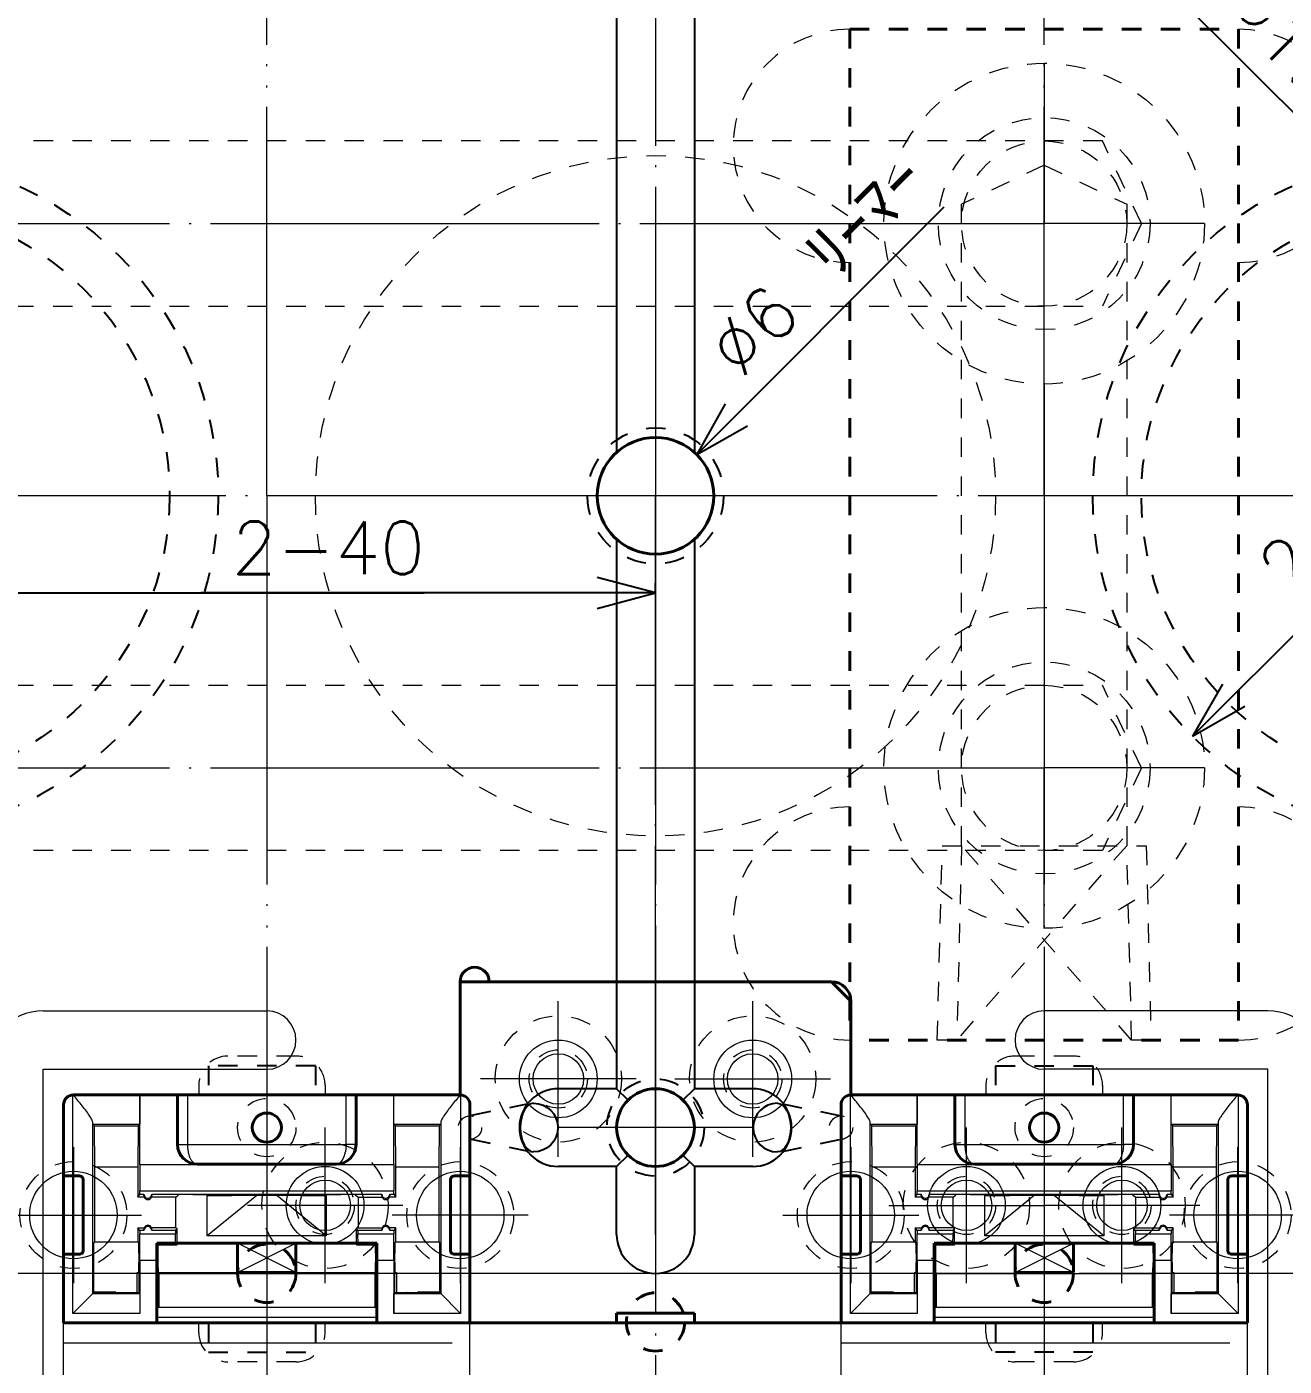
# Model space of a CAD drawing. Extents: x -178 to 604, y -587 to 345.
# Drawn here: x -32.4 to 32.4, y -44.8 to 24.1 of the extents above; entities that cross this region are included whole.
import ezdxf

# ---------------------------------------------------------------- set-up
doc = ezdxf.new("R2010")
doc.units = 0
doc.header["$MEASUREMENT"] = 0
for name, pattern in [('BORDER', [22, 20, -1, 0, -1]), ('DIVIDE', [23, 20, -1, 0, -1, 0, -1]), ('PHANTOM', [35, 30, -1, 1, -1, 1, -1]), ('STITCH', [2, 1, -1])]:
    doc.linetypes.add(name, pattern=pattern)
for name, color, linetype in [('1', 7, 'Continuous'), ('11', 7, 'Continuous'), ('12', 7, 'Continuous'), ('15', 7, 'Continuous'), ('25', 7, 'Continuous'), ('3', 7, 'Continuous'), ('4', 7, 'Continuous'), ('5', 7, 'Continuous'), ('7', 7, 'Continuous'), ('寸法線', 7, 'Continuous')]:
    doc.layers.add(name, color=color, linetype=linetype)
doc.styles.get("Standard").update_dxf_attribs({"font": 'txt', "bigfont": 'extfont'})
doc.dimstyles.new('VELDIM1', dxfattribs={"dimtxt": 2.69875, "dimasz": 3.000166, "dimexe": 0.5, "dimexo": 0.0625, "dimgap": 0.09, "dimtad": 0, "dimdec": 3, "dimdsep": 46, "dimtxsty": 'Standard', "dimcen": 0.09, "dimdle": 2, "dimadec": 0, "dimazin": 0, "dimtfac": 1, "dimtdec": 4, "dimtofl": 0, "dimtmove": 0, "dimatfit": 3, "dimfxl": 1, "dimtolj": 1, "dimtzin": 0, "dimarcsym": 0})
doc.dimstyles.new('VELDIM2', dxfattribs={"dimtxt": 2.69875, "dimasz": 3.000166, "dimexe": 1.25, "dimexo": 0.0625, "dimgap": 0.09, "dimtad": 0, "dimdec": 3, "dimdsep": 46, "dimtxsty": 'Standard', "dimcen": 0.09, "dimdle": 5, "dimadec": 0, "dimazin": 0, "dimtfac": 1, "dimtdec": 4, "dimtofl": 0, "dimtmove": 0, "dimatfit": 3, "dimfxl": 1, "dimtolj": 1, "dimtzin": 0, "dimarcsym": 0})
doc.dimstyles.new('VELDIM4', dxfattribs={"dimtxt": 2.69875, "dimasz": 2.88827, "dimexe": 1.25, "dimexo": 0.0625, "dimgap": 0.09, "dimtad": 0, "dimdec": 3, "dimdsep": 46, "dimtxsty": 'Standard', "dimcen": 0.09, "dimdle": 5, "dimadec": 0, "dimazin": 0, "dimtfac": 1, "dimtdec": 4, "dimtofl": 0, "dimtmove": 0, "dimatfit": 3, "dimfxl": 1, "dimtolj": 1, "dimtzin": 0, "dimarcsym": 0})
doc.dimstyles.new('VELDIM5', dxfattribs={"dimtxt": 2.69875, "dimasz": 3, "dimexe": 0.5, "dimexo": 0.0625, "dimgap": 0.09, "dimtad": 0, "dimdec": 3, "dimdsep": 46, "dimtxsty": 'Standard', "dimcen": 0.09, "dimdle": 3, "dimadec": 0, "dimazin": 0, "dimtfac": 1, "dimtdec": 4, "dimtofl": 0, "dimtmove": 0, "dimatfit": 3, "dimfxl": 1, "dimtolj": 1, "dimtzin": 0, "dimarcsym": 0})

# ---------------------------------------------------------------- blocks, each defined once
blk = doc.blocks.new('*D219')
at = {"color": 0}
for p, q in [((20.531, 31.97), (40.49, 12.054)), ((23.148, 30.504), (20.531, 31.97)), ((20.531, 31.97), (22.003, 29.356))]:
    blk.add_line(p, q, dxfattribs=at)
blk.add_text('4-%%c1.5 ﾘｰﾏｰ', height=2.69875, rotation=315.06203, dxfattribs=at).set_placement((25.349, 28.732))
blk = doc.blocks.new('*D231')
at = {"color": 0}
for p, q in [((-37, -4.196), (-40, -5)), ((-40, -5), (-40, -4.5)), ((0, -5), (-3, -4.196)), ((0, -5), (0, -4.5)), ((-40, -5), (-11.896, -5)), ((-40, -5), (-23.392, -5)), ((-40, -5), (-37, -5)), ((-40, -5), (-37, -5.804)), ((0, -5), (-23.392, -5)), ((0, -5), (-11.896, -5)), ((0, -5), (-3, -5)), ((-3, -5.804), (0, -5))]:
    blk.add_line(p, q, dxfattribs=at)
blk.add_text('2-40', height=2.6987, dxfattribs=at).set_placement((-21.805, -4.024))
blk = doc.blocks.new('CLUMP131')
at = {"layer": '5', "linetype": 'STITCH', "lineweight": 25}
for p, q in [((6.527, -31.276), (9.545, -31.9)), ((6.527, -33.724), (9.545, -33.1))]:
    blk.add_line(p, q, dxfattribs=at)
at = {"layer": '5', "linetype": 'STITCH', "lineweight": 13}
blk.add_circle((9.545, -32.5), 0.6, dxfattribs=at)
at = {"layer": '5', "lineweight": 25}
blk.add_ellipse((6.273, -32.5), major_axis=(0, -1.25), ratio=1, start_param=3.141593, end_param=6.283185, dxfattribs=at)
at = {"layer": '5', "lineweight": 25, "extrusion": (0, 0, -1)}
blk.add_ellipse((6.273, -32.5), major_axis=(0, -1.25), ratio=0.54621, start_param=3.141593, end_param=6.283185, dxfattribs=at)
blk = doc.blocks.new('CLUMP132')
at = {"layer": '5', "linetype": 'STITCH', "lineweight": 25}
for p, q in [((-6.527, -31.276), (-9.545, -31.9)), ((-6.527, -33.724), (-9.545, -33.1))]:
    blk.add_line(p, q, dxfattribs=at)
at = {"layer": '5', "linetype": 'STITCH', "lineweight": 13}
blk.add_circle((-9.545, -32.5), 0.6, dxfattribs=at)
at = {"layer": '5', "lineweight": 25}
blk.add_ellipse((-6.273, -32.5), major_axis=(0, -1.25), ratio=0.54621, start_param=3.141593, end_param=6.283185, dxfattribs=at)
at = {"layer": '5', "lineweight": 25, "extrusion": (0, 0, -1)}
blk.add_ellipse((-6.273, -32.5), major_axis=(0, -1.25), ratio=1, start_param=3.141593, end_param=6.283185, dxfattribs=at)
blk = doc.blocks.new('CLUMP133')
at = {"layer": '11', "color": 5, "linetype": 'PHANTOM', "lineweight": 5}
for p, q in [((5, -34), (5, -26)), ((1, -30), (9, -30))]:
    blk.add_line(p, q, dxfattribs=at)
at = {"layer": '11', "linetype": 'STITCH', "lineweight": 5}
blk.add_circle((5, -30), 3.25, dxfattribs=at)
at = {"layer": '11', "color": 1, "lineweight": 13}
blk.add_circle((5, -30), 2, dxfattribs=at)
blk = doc.blocks.new('CLUMP134')
at = {"layer": '11', "color": 5, "linetype": 'PHANTOM', "lineweight": 5}
for p, q in [((5, -33), (5, -27)), ((2, -30), (8, -30))]:
    blk.add_line(p, q, dxfattribs=at)
at = {"layer": '11', "color": 1, "linetype": 'STITCH', "lineweight": 13}
blk.add_circle((5, -30), 1.5, dxfattribs=at)
at = {"layer": '11', "color": 5, "lineweight": 5}
blk.add_circle((5, -30), 1.3, dxfattribs=at)
blk = doc.blocks.new('CLUMP135')
at = {"layer": '11', "color": 5, "linetype": 'PHANTOM', "lineweight": 5}
for p, q in [((-5, -33), (-5, -27)), ((-2, -30), (-8, -30))]:
    blk.add_line(p, q, dxfattribs=at)
at = {"layer": '11', "color": 1, "linetype": 'STITCH', "lineweight": 13}
blk.add_circle((-5, -30), 1.5, dxfattribs=at)
at = {"layer": '11', "color": 5, "lineweight": 5}
blk.add_circle((-5, -30), 1.3, dxfattribs=at)
blk = doc.blocks.new('CLUMP136')
at = {"layer": '11', "color": 5, "linetype": 'PHANTOM', "lineweight": 5}
for p, q in [((-5, -34), (-5, -26)), ((-1, -30), (-9, -30))]:
    blk.add_line(p, q, dxfattribs=at)
at = {"layer": '11', "linetype": 'STITCH', "lineweight": 5}
blk.add_circle((-5, -30), 3.25, dxfattribs=at)
at = {"layer": '11', "color": 1, "lineweight": 13}
blk.add_circle((-5, -30), 2, dxfattribs=at)
blk = doc.blocks.new('CLUMP137')
at = {"layer": '5', "color": 5, "lineweight": 40}
for p, q in [((-21.5, -39.953), (-21.5, -38.45)), ((-18.5, -39.953), (-18.5, -38.45)), ((-18.5, -39.953), (-21.5, -39.953))]:
    blk.add_line(p, q, dxfattribs=at)
at = {"layer": '5', "color": 5, "linetype": 'DIVIDE', "lineweight": 5}
for p, q in [((-21.5, -39.953), (-18.5, -38.45)), ((-18.5, -39.953), (-21.5, -38.45))]:
    blk.add_line(p, q, dxfattribs=at)
blk = doc.blocks.new('CLUMP139')
at = {"layer": '12', "linetype": 'STITCH', "lineweight": 13}
for p, q in [((14.5, -28), (14.75, -18)), ((14.75, -18), (25.25, -18)), ((24.25, -18), (15.5, -28)), ((15.75, -18), (15.5, -28)), ((24.5, -28), (15.75, -18)), ((24.5, -28), (24.25, -18)), ((25.25, -18), (25.5, -28)), ((15.5, -28), (14.5, -28)), ((25.5, -28), (24.5, -28))]:
    blk.add_line(p, q, dxfattribs=at)
blk = doc.blocks.new('CLUMP138')
at = {"layer": '12', "linetype": 'STITCH', "lineweight": 13}
blk.add_blockref('CLUMP139', (0, 0), dxfattribs=at)
blk = doc.blocks.new('CLUMP140')
at = {"layer": '11', "color": 5, "linetype": 'PHANTOM', "lineweight": 5}
for p, q in [((-17, -39.5), (-17, -33.5)), ((-14, -36.5), (-20, -36.5))]:
    blk.add_line(p, q, dxfattribs=at)
at = {"layer": '11', "color": 1, "linetype": 'STITCH', "lineweight": 13}
blk.add_circle((-17, -36.5), 1.5, dxfattribs=at)
at = {"layer": '11', "color": 5, "lineweight": 5}
blk.add_circle((-17, -36.5), 1.3, dxfattribs=at)
blk = doc.blocks.new('CLUMP141')
at = {"layer": '11', "color": 5, "linetype": 'PHANTOM', "lineweight": 5}
for p, q in [((-17, -40.5), (-17, -32.5)), ((-13, -36.5), (-21, -36.5))]:
    blk.add_line(p, q, dxfattribs=at)
at = {"layer": '11', "linetype": 'STITCH', "lineweight": 5}
blk.add_circle((-17, -36.5), 3.25, dxfattribs=at)
at = {"layer": '11', "color": 1, "lineweight": 13}
blk.add_circle((-17, -36.5), 2, dxfattribs=at)
blk = doc.blocks.new('CLUMP142')
at = {"layer": '5', "color": 5, "lineweight": 40}
for p, q in [((18.5, -39.953), (18.5, -38.45)), ((21.5, -39.953), (21.5, -38.45)), ((21.5, -39.953), (18.5, -39.953))]:
    blk.add_line(p, q, dxfattribs=at)
at = {"layer": '5', "color": 5, "linetype": 'DIVIDE', "lineweight": 5}
for p, q in [((18.5, -39.953), (21.5, -38.45)), ((21.5, -39.953), (18.5, -38.45))]:
    blk.add_line(p, q, dxfattribs=at)
blk = doc.blocks.new('CLUMP145')
at = {"layer": '12', "linetype": 'STITCH', "lineweight": 13}
for radius in [8.25, 5.45]:
    blk.add_circle((20, -14), radius, dxfattribs=at)
blk = doc.blocks.new('CLUMP144')
at = {"layer": '12', "color": 5, "linetype": 'BORDER', "lineweight": 5}
for p in [(20, -5.75), (11.75, -14), (28.25, -14), (20, -22.25)]:
    blk.add_line(p, (20, -14), dxfattribs=at)
at = {"layer": '12', "linetype": 'DIVIDE', "lineweight": 13}
blk.add_blockref('CLUMP145', (0, 0), dxfattribs=at)
blk = doc.blocks.new('CLUMP146')
at = {"layer": '11', "color": 5, "linetype": 'PHANTOM', "lineweight": 5}
for p, q in [((16, -39.5), (16, -33.5)), ((13, -36.5), (19, -36.5))]:
    blk.add_line(p, q, dxfattribs=at)
at = {"layer": '11', "color": 1, "linetype": 'STITCH', "lineweight": 13}
blk.add_circle((16, -36.5), 1.5, dxfattribs=at)
at = {"layer": '11', "color": 5, "lineweight": 5}
blk.add_circle((16, -36.5), 1.3, dxfattribs=at)
blk = doc.blocks.new('CLUMP147')
at = {"layer": '11', "color": 5, "linetype": 'PHANTOM', "lineweight": 5}
for p, q in [((16, -40.5), (16, -32.5)), ((12, -36.5), (20, -36.5))]:
    blk.add_line(p, q, dxfattribs=at)
at = {"layer": '11', "linetype": 'STITCH', "lineweight": 5}
blk.add_circle((16, -36.5), 3.25, dxfattribs=at)
at = {"layer": '11', "color": 1, "lineweight": 13}
blk.add_circle((16, -36.5), 2, dxfattribs=at)
blk = doc.blocks.new('CLUMP148')
at = {"layer": '11', "color": 5, "linetype": 'PHANTOM', "lineweight": 5}
for p, q in [((24, -40.5), (24, -32.5)), ((28, -36.5), (20, -36.5))]:
    blk.add_line(p, q, dxfattribs=at)
at = {"layer": '11', "linetype": 'STITCH', "lineweight": 5}
blk.add_circle((24, -36.5), 3.25, dxfattribs=at)
at = {"layer": '11', "color": 1, "lineweight": 13}
blk.add_circle((24, -36.5), 2, dxfattribs=at)
blk = doc.blocks.new('CLUMP149')
at = {"layer": '11', "color": 5, "linetype": 'PHANTOM', "lineweight": 5}
for p, q in [((24, -39.5), (24, -33.5)), ((27, -36.5), (21, -36.5))]:
    blk.add_line(p, q, dxfattribs=at)
at = {"layer": '11', "color": 1, "linetype": 'STITCH', "lineweight": 13}
blk.add_circle((24, -36.5), 1.5, dxfattribs=at)
at = {"layer": '11', "color": 5, "lineweight": 5}
blk.add_circle((24, -36.5), 1.3, dxfattribs=at)
blk = doc.blocks.new('CLUMP279')
at = {"layer": '7', "lineweight": 13}
for p, q in [((-31.5, -26.5), (-20, -26.5)), ((31.5, -26.5), (20, -26.5)), ((-31.5, -74.272), (-31.5, -29.5)), ((-31.5, -29.5), (-20, -29.5)), ((31.5, -29.5), (20, -29.5)), ((31.5, -74.272), (31.5, -29.5))]:
    blk.add_line(p, q, dxfattribs=at)
for centre, radius, start, end in [((-31.5, -29.5), 3, 90, 180), ((-20, -28), 1.5, 270, 90), ((20, -28), 1.5, 90, 270), ((31.5, -29.5), 3, 0, 90)]:
    blk.add_arc(centre, radius, start, end, dxfattribs=at)
blk = doc.blocks.new('*D595')
at = {"color": 0}
for p, q in [((19, -60), (56, -60)), ((56, -60), (93, -60)), ((93, -60), (128.413, -60))]:
    blk.add_line(p, q, dxfattribs=at)
blk.add_text('60', height=2.6987, dxfattribs=at).set_placement((130, -61.111))
blk = doc.blocks.new('CLUMP367')
at = {"layer": '4', "color": 4, "linetype": 'DIVIDE', "lineweight": 5}
for p, q in [((-24.08, -30.82), (-24.08, -33.37)), ((-15.92, -33.37), (-15.92, -30.82)), ((-10.026, -30.821), (-10.026, -42.064)), ((15.92, -30.82), (15.92, -33.37)), ((24.08, -33.37), (24.08, -30.82)), ((29.974, -30.821), (29.974, -42.064)), ((-28.951, -32.329), (-26.538, -32.329)), ((-13.462, -32.329), (-11.049, -32.329)), ((-11.046, -32.239), (-11.046, -41.044)), ((11.049, -32.329), (13.462, -32.329)), ((26.538, -32.329), (28.951, -32.329)), ((28.954, -32.239), (28.954, -41.044)), ((-24.59, -33.37), (-15.92, -33.37)), ((-15.954, -33.737), (-15.956, -33.745)), ((-15.952, -33.728), (-15.954, -33.737)), ((-15.948, -33.702), (-15.952, -33.728)), ((-15.937, -33.631), (-15.948, -33.702)), ((-15.93, -33.569), (-15.937, -33.631)), ((-15.92, -33.37), (-15.93, -33.569)), ((-15.41, -33.37), (-15.92, -33.37)), ((15.41, -33.37), (24.08, -33.37)), ((24.046, -33.737), (24.044, -33.745)), ((24.048, -33.728), (24.046, -33.737)), ((24.052, -33.702), (24.048, -33.728)), ((24.063, -33.631), (24.052, -33.702)), ((24.07, -33.569), (24.063, -33.631)), ((24.08, -33.37), (24.07, -33.569)), ((24.59, -33.37), (24.08, -33.37)), ((-26.528, -34.403), (-13.472, -34.403)), ((-16.38, -34.385), (-16.43, -34.39)), ((-16.371, -34.383), (-16.38, -34.385)), ((-16.344, -34.375), (-16.371, -34.383)), ((-16.328, -34.369), (-16.344, -34.375)), ((13.472, -34.403), (26.528, -34.403)), ((23.62, -34.385), (23.57, -34.39)), ((23.629, -34.383), (23.62, -34.385)), ((23.656, -34.375), (23.629, -34.383)), ((23.672, -34.369), (23.656, -34.375)), ((-26.533, -35.757), (-13.467, -35.757)), ((13.467, -35.757), (26.533, -35.757)), ((-26.12, -36.132), (-26.12, -36.201)), ((-23.814, -35.947), (-16.186, -35.947)), ((-13.88, -36.132), (-13.88, -36.201)), ((13.88, -36.132), (13.88, -36.201)), ((16.186, -35.947), (23.814, -35.947)), ((26.12, -36.132), (26.12, -36.201)), ((-26.12, -37.527), (-26.12, -37.595)), ((-13.88, -37.527), (-13.88, -37.595)), ((13.88, -37.527), (13.88, -37.595)), ((26.12, -37.527), (26.12, -37.595)), ((-26.533, -37.97), (-24.692, -37.97)), ((-15.308, -37.97), (-13.467, -37.97)), ((13.467, -37.97), (15.308, -37.97)), ((24.692, -37.97), (26.533, -37.97)), ((-26.528, -39.324), (-25.661, -39.324)), ((-14.339, -39.324), (-13.472, -39.324)), ((13.472, -39.324), (14.339, -39.324)), ((25.661, -39.324), (26.528, -39.324)), ((-26.534, -41.044), (-28.954, -41.044)), ((-11.046, -41.044), (-13.466, -41.044)), ((13.466, -41.044), (11.046, -41.044)), ((28.954, -41.044), (26.534, -41.044)), ((-26.528, -42.064), (-29.974, -42.064)), ((-25.661, -42.244), (-14.339, -42.244)), ((-10.026, -42.064), (-13.472, -42.064)), ((13.472, -42.064), (10.026, -42.064)), ((14.339, -42.244), (25.661, -42.244)), ((29.974, -42.064), (26.528, -42.064)), ((-30.455, -43.57), (-9.545, -43.57)), ((9.545, -43.57), (30.455, -43.57))]:
    blk.add_line(p, q, dxfattribs=at)
for centre, radius, start, end in [((-21.858, -33.37), 2.222, 180, 191.83965), ((-17.585, -33.423), 1.661, 340.94581, 348.81694), ((18.142, -33.37), 2.222, 180, 191.83965), ((22.415, -33.423), 1.661, 340.94581, 348.81694), ((-23.074, -33.625), 0.979, 191.83965, 218.316), ((-23.425, -33.902), 0.532, 218.316, 236.08623), ((-23.57, -34.117), 0.273, 236.08623, 270), ((-16.465, -34.035), 0.361, 292.29619, 315.73126), ((-16.72, -33.786), 0.718, 315.73126, 327.65049), ((-16.942, -33.645), 0.981, 327.65049, 340.94581), ((16.926, -33.625), 0.979, 191.83965, 218.316), ((16.575, -33.902), 0.532, 218.316, 236.08623), ((16.43, -34.117), 0.273, 236.08623, 270), ((23.535, -34.035), 0.361, 292.29619, 315.73126), ((23.28, -33.786), 0.718, 315.73126, 327.65049), ((23.058, -33.645), 0.981, 327.65049, 340.94581)]:
    blk.add_arc(centre, radius, start, end, dxfattribs=at)
blk = doc.blocks.new('*D675')
at = {"color": 0}
for p, q in [((19, 60), (56, 60)), ((56, 60), (93, 60)), ((93, 60), (128.413, 60))]:
    blk.add_line(p, q, dxfattribs=at)
blk.add_text('60', height=2.6987, dxfattribs=at).set_placement((130, 58.889))
blk = doc.blocks.new('*D679')
at = {"color": 0}
for p, q in [((2.121, 2.121), (14.858, 14.858)), ((3.59, 4.737), (2.121, 2.121)), ((2.121, 2.121), (4.737, 3.59))]:
    blk.add_line(p, q, dxfattribs=at)
blk.add_text('%%c6 ﾘｰﾏｰ', height=2.6987, rotation=45, dxfattribs=at).set_placement((4.356, 5.928))
blk = doc.blocks.new('CLUMP369')
at = {"layer": '12', "linetype": 'STITCH', "lineweight": 13}
for radius in [8.25, 5.45]:
    blk.add_circle((20, 14), radius, dxfattribs=at)
blk = doc.blocks.new('CLUMP368')
at = {"layer": '12', "color": 5, "linetype": 'BORDER', "lineweight": 5}
for p in [(20, 22.25), (11.75, 14), (28.25, 14), (20, 5.75)]:
    blk.add_line(p, (20, 14), dxfattribs=at)
at = {"layer": '12', "linetype": 'DIVIDE', "lineweight": 13}
blk.add_blockref('CLUMP369', (0, 0), dxfattribs=at)
blk = doc.blocks.new('*D684')
at = {"color": 0}
for p, q in [((52.374, 12.374), (40, 0)), ((52.374, 12.374), (49.684, 10.821)), ((50.821, 9.684), (52.374, 12.374)), ((27.626, -12.374), (40, 0)), ((29.179, -9.684), (27.626, -12.374)), ((27.626, -12.374), (30.316, -10.821))]:
    blk.add_line(p, q, dxfattribs=at)
blk.add_text('2-%%c35 ﾆｹﾞ', height=2.69875, rotation=45, dxfattribs=at).set_placement((32.673, -5.291))
blk = doc.blocks.new('*D758')
at = {"color": 0}
for p, q in [((5, 140), (46.667, 140)), ((46.667, 140), (88.333, 140)), ((88.333, 140), (128.413, 140))]:
    blk.add_line(p, q, dxfattribs=at)
blk.add_text('140', height=2.6987, dxfattribs=at).set_placement((130, 138.889))
blk = doc.blocks.new('*D866')
at = {"color": 0}
for p, q in [((5, -140), (46.667, -140)), ((46.667, -140), (88.333, -140)), ((88.333, -140), (128.413, -140))]:
    blk.add_line(p, q, dxfattribs=at)
blk.add_text('140', height=2.6987, dxfattribs=at).set_placement((130, -141.111))

msp = doc.modelspace()

# ---------------------------------------------------------------- linework, layer by layer
at = {"layer": '1', "color": 1, "linetype": 'DIVIDE', "lineweight": 13}
for p, q in [((-20, 0), (-20, 40)), ((20, 0), (20, 40)), ((-20, 0), (-20, -40)), ((20, 0), (20, -40)), ((-20, -40), (-65, -40)), ((0, -40), (-20, -40)), ((-20, -40), (-20, -110)), ((20, -40), (0, -40)), ((20, -40), (20, -110)), ((65, -40), (20, -40))]:
    msp.add_line(p, q, dxfattribs=at)
at = {"layer": '11', "linetype": 'STITCH', "lineweight": 40}
for p, q in [((10, 24), (30, 24)), ((10, 24), (10, -28)), ((30, 24), (30, -28)), ((30, -28), (10, -28))]:
    msp.add_line(p, q, dxfattribs=at)
at = {"layer": '11', "color": 3, "linetype": 'STITCH', "lineweight": 25}
for centre in [(-40, 0), (40, 0)]:
    msp.add_circle(centre, 15, dxfattribs=at)
at = {"layer": '12', "linetype": 'STITCH', "lineweight": 13}
for p, q in [((23, 18.25), (-55, 18.25)), ((25, 14), (23, 18.25)), ((20, 17), (15.75, 15)), ((20, 17), (24.25, 15)), ((15.75, -18), (15.75, 15)), ((24.25, 15), (24.25, -18)), ((25, 14), (23, 9.75)), ((-55, 9.75), (23, 9.75)), ((-55, -9.75), (23, -9.75)), ((25, -14), (23, -9.75)), ((25, -14), (23, -18.25)), ((23, -18.25), (-55, -18.25))]:
    msp.add_line(p, q, dxfattribs=at)
at = {"layer": '12', "color": 5, "linetype": 'BORDER', "lineweight": 5}
for p, q in [((-45, 14), (13.75, 14)), ((20, 5.75), (20, -5.75)), ((-45, -14), (13.75, -14))]:
    msp.add_line(p, q, dxfattribs=at)
at = {"layer": '12', "linetype": 'STITCH', "lineweight": 13}
for centre in [(20, 14), (20, -14)]:
    msp.add_circle(centre, 4.25, dxfattribs=at)
at = {"layer": '15', "color": 5, "linetype": 'BORDER', "lineweight": 5}
for p, q in [((-29.95, -33.5), (-29.95, -40.5)), ((-10.05, -33.5), (-10.05, -40.5)), ((10.05, -33.5), (10.05, -40.5)), ((29.95, -33.5), (29.95, -40.5)), ((-33.45, -37), (-26.45, -37)), ((-6.55, -37), (-13.55, -37)), ((6.55, -37), (13.55, -37)), ((33.45, -37), (26.45, -37))]:
    msp.add_line(p, q, dxfattribs=at)
at = {"layer": '15', "color": 5, "lineweight": 40}
msp.add_circle((0, 0), 3, dxfattribs=at)
at = {"layer": '15', "lineweight": 40}
for centre, radius in [((0, -32.5), 2), ((-20, -32.5), 0.75), ((20, -32.5), 0.75)]:
    msp.add_circle(centre, radius, dxfattribs=at)
at = {"layer": '15', "linetype": 'STITCH', "lineweight": 13}
for centre in [(-29.95, -37), (-10.05, -37), (10.05, -37), (29.95, -37)]:
    msp.add_circle(centre, 2.75, dxfattribs=at)
at = {"layer": '15', "color": 3, "linetype": 'DIVIDE', "lineweight": 5}
for centre in [(-29.95, -37), (-10.05, -37), (10.05, -37), (29.95, -37)]:
    msp.add_circle(centre, 2.25, dxfattribs=at)
at = {"layer": '25', "color": 5, "linetype": 'BORDER', "lineweight": 5}
for p, q in [((0, 0), (-125, 0)), ((125, 0), (0, 0)), ((0, 0), (0, -175))]:
    msp.add_line(p, q, dxfattribs=at)
at = {"layer": '25', "color": 3, "linetype": 'STITCH', "lineweight": 25}
for centre in [(-40, 0), (40, 0)]:
    msp.add_circle(centre, 17.5, dxfattribs=at)
at = {"layer": '25', "color": 1, "linetype": 'STITCH', "lineweight": 5}
msp.add_circle((0, 0), 17.5, dxfattribs=at)
at = {"layer": '25', "color": 5, "linetype": 'STITCH', "lineweight": 25}
msp.add_circle((0, 0), 3.5, dxfattribs=at)
at = {"layer": '25', "linetype": 'STITCH', "lineweight": 25}
msp.add_circle((0, -32.5), 2.5, dxfattribs=at)
at = {"layer": '25', "color": 3, "linetype": 'STITCH', "lineweight": 13}
for centre in [(-20, -32.5), (20, -32.5)]:
    msp.add_circle(centre, 1.5, dxfattribs=at)
at = {"layer": '25', "linetype": 'STITCH', "lineweight": 40}
for centre in [(-20, -40), (20, -40), (0, -42.5)]:
    msp.add_circle(centre, 1.5, dxfattribs=at)
at = {"layer": '25', "linetype": 'STITCH', "lineweight": 13}
for centre, start, end in [((10, 18), 90, 270), ((30, 18), 270, 90), ((10, -22), 90, 270), ((30, -22), 270, 90)]:
    msp.add_arc(centre, 6, start, end, dxfattribs=at)
at = {"layer": '3', "color": 4, "linetype": 'DIVIDE', "lineweight": 5}
for p, q in [((-29.9744, -42.0642), (-29.9744, -30.8209)), ((10.0256, -42.0642), (10.0256, -30.8209))]:
    msp.add_line(p, q, dxfattribs=at)
at = {"layer": '3', "lineweight": 13}
for p, q in [((-29.945, -30.82), (-10.055, -30.82)), ((-26.5281, -30.82), (-26.5377, -32.329)), ((-26.5281, -34.4033), (-26.5281, -30.82)), ((-24.59, -33.37), (-24.59, -30.82)), ((-15.41, -33.37), (-15.41, -30.82)), ((-13.4623, -32.329), (-13.4719, -30.82)), ((-13.4719, -34.4033), (-13.4719, -30.82)), ((10.055, -30.82), (29.945, -30.82)), ((13.4719, -30.82), (13.4623, -32.329)), ((13.4719, -34.4033), (13.4719, -30.82)), ((15.41, -33.37), (15.41, -30.82)), ((24.59, -33.37), (24.59, -30.82)), ((26.5281, -34.4033), (26.5281, -30.82)), ((26.5377, -32.329), (26.5281, -30.82)), ((-30.455, -74.272), (-30.455, -31.33)), ((-9.545, -74.272), (-9.545, -31.33)), ((9.545, -74.272), (9.545, -31.33)), ((30.455, -74.272), (30.455, -31.33)), ((-28.9545, -41.0442), (-28.9545, -32.2392)), ((-28.9513, -32.329), (-28.9545, -32.2392)), ((-28.8618, -32.4184), (-28.9513, -32.329)), ((-26.5377, -32.329), (-26.6271, -32.4184)), ((-13.3729, -32.4184), (-13.4623, -32.329)), ((-11.0487, -32.329), (-11.1382, -32.4184)), ((-11.0455, -32.2392), (-11.0487, -32.329)), ((11.0455, -41.0442), (11.0455, -32.2392)), ((11.0487, -32.329), (11.0455, -32.2392)), ((11.1382, -32.4184), (11.0487, -32.329)), ((13.4623, -32.329), (13.3729, -32.4184)), ((26.6271, -32.4184), (26.5377, -32.329)), ((28.9513, -32.329), (28.8618, -32.4184)), ((28.9545, -32.2392), (28.9513, -32.329)), ((-28.8618, -32.4184), (-26.6271, -32.4184)), ((-28.8487, -34.5137), (-28.8618, -32.4184)), ((-26.6271, -32.4184), (-26.6403, -34.5137)), ((-13.3729, -32.4184), (-11.1382, -32.4184)), ((-13.3597, -34.5137), (-13.3729, -32.4184)), ((-11.1382, -32.4184), (-11.1513, -34.5137)), ((11.1513, -34.5137), (11.1382, -32.4184)), ((11.1382, -32.4184), (13.3729, -32.4184)), ((13.3729, -32.4184), (13.3597, -34.5137)), ((26.6403, -34.5137), (26.6271, -32.4184)), ((26.6271, -32.4184), (28.8618, -32.4184)), ((28.8618, -32.4184), (28.8487, -34.5137)), ((-26.5281, -34.4033), (-26.5333, -35.7573)), ((-16.43, -34.39), (-23.57, -34.39)), ((-13.4719, -34.4033), (-13.4667, -35.7573)), ((13.4719, -34.4033), (13.4667, -35.7573)), ((23.57, -34.39), (16.43, -34.39)), ((26.5281, -34.4033), (26.5333, -35.7573)), ((-28.8487, -34.5137), (-26.6403, -34.5137)), ((-28.8487, -38.3784), (-28.8487, -34.5137)), ((-26.6403, -34.5137), (-26.6403, -36.0758)), ((-13.3597, -36.0758), (-13.3597, -34.5137)), ((-13.3597, -34.5137), (-11.1513, -34.5137)), ((-11.1513, -34.5137), (-11.1513, -38.3784)), ((11.1513, -34.5137), (13.3597, -34.5137)), ((11.1513, -38.3784), (11.1513, -34.5137)), ((13.3597, -34.5137), (13.3597, -36.0758)), ((26.6403, -36.0758), (26.6403, -34.5137)), ((26.6403, -34.5137), (28.8487, -34.5137)), ((28.8487, -34.5137), (28.8487, -38.3784)), ((-26.5353, -35.93), (-26.5333, -35.7573)), ((-13.4647, -35.93), (-13.4667, -35.7573)), ((13.4647, -35.93), (13.4667, -35.7573)), ((26.5353, -35.93), (26.5333, -35.7573)), ((-26.6403, -36.0758), (-26.5353, -35.93)), ((-26.308, -36.0758), (-26.6403, -36.0758)), ((-26.5353, -35.93), (-26.324, -35.93)), ((-26.308, -36.0758), (-26.324, -35.93)), ((-25.916, -35.93), (-25.932, -36.0758)), ((-24.6993, -36.0758), (-25.932, -36.0758)), ((-25.916, -35.93), (-14.084, -35.93)), ((-24.6995, -36.0758), (-24.6156, -36.0338)), ((-24.6993, -36.0758), (-24.6993, -37.6512)), ((-24.5684, -35.9532), (-24.6152, -36.0338)), ((-23.8138, -35.9467), (-24.5684, -35.9532)), ((-23.06, -35.9533), (-23.8138, -35.9468)), ((-23.06, -38.064), (-23.06, -35.9533)), ((-20.51, -35.9885), (-23.06, -36.0241)), ((-20.51, -35.9885), (-23.06, -38.064)), ((-19.49, -35.9885), (-20.51, -35.9885)), ((-16.94, -38.064), (-19.49, -35.9885)), ((-16.94, -36.0241), (-19.49, -35.9885)), ((-16.1856, -35.9468), (-16.94, -35.9533)), ((-16.94, -35.9533), (-16.94, -38.064)), ((-15.4318, -35.9532), (-16.1856, -35.9467)), ((-15.3851, -36.0338), (-15.4318, -35.9532)), ((-15.3007, -36.0758), (-15.3846, -36.0338)), ((-15.301, -36.0758), (-15.301, -37.6512)), ((-15.301, -36.0758), (-14.068, -36.0758)), ((-14.068, -36.0758), (-14.084, -35.93)), ((-13.676, -35.93), (-13.692, -36.0758)), ((-13.3597, -36.0758), (-13.692, -36.0758)), ((-13.676, -35.93), (-13.4647, -35.93)), ((-13.4647, -35.93), (-13.3597, -36.0758)), ((13.3597, -36.0758), (13.4647, -35.93)), ((13.692, -36.0758), (13.3597, -36.0758)), ((13.4647, -35.93), (13.676, -35.93)), ((13.692, -36.0758), (13.676, -35.93)), ((14.084, -35.93), (14.068, -36.0758)), ((15.3007, -36.0758), (14.068, -36.0758)), ((14.084, -35.93), (25.916, -35.93)), ((15.3005, -36.0758), (15.3844, -36.0338)), ((15.3007, -36.0758), (15.3007, -37.6512)), ((15.4316, -35.9532), (15.3848, -36.0338)), ((16.1862, -35.9467), (15.4316, -35.9532)), ((16.94, -35.9533), (16.1862, -35.9468)), ((16.94, -38.064), (16.94, -35.9533)), ((19.49, -35.9885), (16.94, -36.0241)), ((19.49, -35.9885), (16.94, -38.064)), ((20.51, -35.9885), (19.49, -35.9885)), ((23.06, -36.0241), (20.51, -35.9885)), ((23.06, -38.064), (20.51, -35.9885)), ((23.8144, -35.9468), (23.06, -35.9533)), ((23.06, -35.9533), (23.06, -38.064)), ((24.5682, -35.9532), (23.8144, -35.9467)), ((24.6149, -36.0338), (24.5682, -35.9532)), ((24.6993, -36.0758), (24.6154, -36.0338)), ((24.699, -36.0758), (25.932, -36.0758)), ((24.699, -36.0758), (24.699, -37.6512)), ((25.932, -36.0758), (25.916, -35.93)), ((26.324, -35.93), (26.308, -36.0758)), ((26.6403, -36.0758), (26.308, -36.0758)), ((26.324, -35.93), (26.5353, -35.93)), ((26.5353, -35.93), (26.6403, -36.0758)), ((-26.6403, -37.6512), (-26.308, -37.6512)), ((-26.6403, -37.6512), (-26.6403, -38.3784)), ((-26.5353, -37.797), (-26.6403, -37.6512)), ((-26.324, -37.797), (-26.5353, -37.797)), ((-26.5353, -37.797), (-26.5333, -37.9697)), ((-26.324, -37.797), (-26.308, -37.6512)), ((-25.932, -37.6512), (-25.916, -37.797)), ((-24.6993, -37.6512), (-25.932, -37.6512)), ((-24.69, -37.797), (-25.916, -37.797)), ((-24.6156, -37.6932), (-24.6995, -37.6512)), ((-24.69, -37.797), (-24.6921, -37.9697)), ((-24.69, -37.797), (-24.6153, -37.6932)), ((-24.6156, -38.4203), (-24.6156, -37.6932)), ((-15.3102, -37.797), (-15.385, -37.6932)), ((-15.385, -38.4203), (-15.385, -37.6932)), ((-15.3846, -37.6932), (-15.3007, -37.6512)), ((-14.084, -37.797), (-15.3102, -37.797)), ((-15.3102, -37.797), (-15.3082, -37.9697)), ((-15.301, -37.6512), (-14.068, -37.6512)), ((-14.084, -37.797), (-14.068, -37.6512)), ((-13.692, -37.6512), (-13.676, -37.797)), ((-13.3597, -37.6512), (-13.692, -37.6512)), ((-13.4647, -37.797), (-13.676, -37.797)), ((-13.4647, -37.797), (-13.4667, -37.9697)), ((-13.3597, -37.6512), (-13.4647, -37.797)), ((-13.3597, -38.3784), (-13.3597, -37.6512)), ((13.3597, -37.6512), (13.3597, -38.3784)), ((13.4647, -37.797), (13.3597, -37.6512)), ((13.3597, -37.6512), (13.692, -37.6512)), ((13.4647, -37.797), (13.4667, -37.9697)), ((13.676, -37.797), (13.4647, -37.797)), ((13.676, -37.797), (13.692, -37.6512)), ((15.3007, -37.6512), (14.068, -37.6512)), ((14.068, -37.6512), (14.084, -37.797)), ((15.31, -37.797), (14.084, -37.797)), ((15.3844, -37.6932), (15.3005, -37.6512)), ((15.31, -37.797), (15.3079, -37.9697)), ((15.31, -37.797), (15.3847, -37.6932)), ((15.3844, -38.4203), (15.3844, -37.6932)), ((24.615, -38.4203), (24.615, -37.6932)), ((24.6898, -37.797), (24.615, -37.6932)), ((24.6154, -37.6932), (24.6993, -37.6512)), ((24.6898, -37.797), (24.6918, -37.9697)), ((25.916, -37.797), (24.6898, -37.797)), ((24.699, -37.6512), (25.932, -37.6512)), ((25.916, -37.797), (25.932, -37.6512)), ((26.6403, -37.6512), (26.308, -37.6512)), ((26.308, -37.6512), (26.324, -37.797)), ((26.5353, -37.797), (26.324, -37.797)), ((26.5353, -37.797), (26.5333, -37.9697)), ((26.6403, -37.6512), (26.5353, -37.797)), ((26.6403, -38.3784), (26.6403, -37.6512)), ((-28.8998, -38.4494), (-28.8487, -38.3784)), ((-28.8996, -38.4496), (-28.8998, -38.4494)), ((-28.8996, -40.9588), (-28.8996, -38.4496)), ((-28.8487, -38.3784), (-26.6403, -38.3784)), ((-26.6403, -38.3784), (-26.5922, -38.4452)), ((-26.589, -38.9552), (-26.5922, -38.4452)), ((-26.5281, -39.3237), (-26.5333, -37.9697)), ((-25.6611, -39.3237), (-25.6595, -38.4723)), ((-25.6595, -38.4723), (-25.599, -38.5562)), ((-24.6956, -38.4723), (-25.6595, -38.4723)), ((-25.599, -38.5562), (-25.6002, -38.9552)), ((-24.6351, -38.5562), (-25.599, -38.5562)), ((-24.6956, -38.4723), (-24.6921, -37.9697)), ((-24.6351, -38.5562), (-24.6956, -38.4723)), ((-24.6332, -38.4452), (-24.6351, -38.5562)), ((-24.6332, -38.4452), (-24.6153, -38.4203)), ((-16.94, -38.064), (-23.06, -38.064)), ((-15.3671, -38.4452), (-15.385, -38.4203)), ((-15.3651, -38.5562), (-15.3671, -38.4452)), ((-15.3047, -38.4723), (-15.3651, -38.5562)), ((-14.4012, -38.5562), (-15.3651, -38.5562)), ((-15.3047, -38.4723), (-15.3082, -37.9697)), ((-14.3408, -38.4723), (-15.3047, -38.4723)), ((-14.4012, -38.5562), (-14.3408, -38.4723)), ((-14.4, -38.9552), (-14.4012, -38.5562)), ((-14.3391, -39.3237), (-14.3408, -38.4723)), ((-13.4719, -39.3237), (-13.4667, -37.9697)), ((-13.4078, -38.4452), (-13.411, -38.9552)), ((-13.4078, -38.4452), (-13.3597, -38.3784)), ((-13.3597, -38.3784), (-11.1513, -38.3784)), ((-11.1513, -38.3784), (-11.1002, -38.4494)), ((-11.1002, -38.4494), (-11.1004, -38.4496)), ((-11.1004, -40.9588), (-11.1004, -38.4496)), ((11.1002, -38.4494), (11.1513, -38.3784)), ((11.1004, -38.4496), (11.1002, -38.4494)), ((11.1004, -40.9588), (11.1004, -38.4496)), ((11.1513, -38.3784), (13.3597, -38.3784)), ((13.3597, -38.3784), (13.4078, -38.4452)), ((13.411, -38.9552), (13.4078, -38.4452)), ((13.4719, -39.3237), (13.4667, -37.9697)), ((14.3389, -39.3237), (14.3405, -38.4723)), ((14.3405, -38.4723), (14.401, -38.5562)), ((15.3044, -38.4723), (14.3405, -38.4723)), ((14.401, -38.5562), (14.3998, -38.9552)), ((15.3649, -38.5562), (14.401, -38.5562)), ((15.3044, -38.4723), (15.3079, -37.9697)), ((15.3649, -38.5562), (15.3044, -38.4723)), ((15.3668, -38.4452), (15.3649, -38.5562)), ((15.3668, -38.4452), (15.3847, -38.4203)), ((23.06, -38.064), (16.94, -38.064)), ((24.6329, -38.4452), (24.615, -38.4203)), ((24.6349, -38.5562), (24.6329, -38.4452)), ((24.6953, -38.4723), (24.6349, -38.5562)), ((25.5988, -38.5562), (24.6349, -38.5562)), ((24.6953, -38.4723), (24.6918, -37.9697)), ((25.6592, -38.4723), (24.6953, -38.4723)), ((25.5988, -38.5562), (25.6592, -38.4723)), ((25.6, -38.9552), (25.5988, -38.5562)), ((25.6609, -39.3237), (25.6592, -38.4723)), ((26.5281, -39.3237), (26.5333, -37.9697)), ((26.5922, -38.4452), (26.589, -38.9552)), ((26.5922, -38.4452), (26.6403, -38.3784)), ((26.6403, -38.3784), (28.8487, -38.3784)), ((28.8487, -38.3784), (28.8998, -38.4494)), ((28.8998, -38.4494), (28.8996, -38.4496)), ((28.8996, -40.9588), (28.8996, -38.4496)), ((-26.589, -38.9552), (-26.589, -39.4434)), ((-25.6002, -38.9552), (-25.6002, -39.4434)), ((-14.4, -38.9552), (-14.4, -39.4434)), ((-13.411, -39.4434), (-13.411, -38.9552)), ((13.411, -38.9552), (13.411, -39.4434)), ((14.3998, -38.9552), (14.3998, -39.4434)), ((25.6, -38.9552), (25.6, -39.4434)), ((26.589, -39.4434), (26.589, -38.9552)), ((-26.6709, -40.9897), (-26.6709, -39.949)), ((-26.6709, -39.949), (-26.589, -39.949)), ((-26.5922, -39.9534), (-26.589, -39.4434)), ((-26.589, -39.949), (-26.589, -40.9897)), ((-26.5281, -39.3237), (-26.5281, -42.0642)), ((-25.6611, -42.244), (-25.6611, -39.3237)), ((-25.6002, -39.4434), (-25.5971, -39.9534)), ((-25.5971, -39.9534), (-25.5554, -40.0113)), ((-25.5971, -39.9534), (-14.4032, -39.9534)), ((-14.4449, -40.0113), (-14.4032, -39.9534)), ((-14.4032, -39.9534), (-14.4, -39.4434)), ((-14.3391, -39.3237), (-14.3391, -42.244)), ((-13.4719, -39.3237), (-13.4719, -42.0642)), ((-13.411, -39.4434), (-13.4078, -39.9534)), ((-13.411, -40.9897), (-13.411, -39.949)), ((-13.411, -39.949), (-13.3291, -39.949)), ((-13.3291, -39.949), (-13.3291, -40.9897)), ((13.3291, -40.9897), (13.3291, -39.949)), ((13.3291, -39.949), (13.411, -39.949)), ((13.4078, -39.9534), (13.411, -39.4434)), ((13.411, -39.949), (13.411, -40.9897)), ((13.4719, -39.3237), (13.4719, -42.0642)), ((14.3389, -42.244), (14.3389, -39.3237)), ((14.3998, -39.4434), (14.4029, -39.9534)), ((14.4029, -39.9534), (14.4446, -40.0113)), ((25.5551, -40.0113), (25.5968, -39.9534)), ((25.5968, -39.9534), (25.6, -39.4434)), ((25.6609, -39.3237), (25.6609, -42.244)), ((26.5281, -39.3237), (26.5281, -42.0642)), ((26.589, -39.4434), (26.5922, -39.9534)), ((26.589, -39.949), (26.6709, -39.949)), ((26.589, -40.9897), (26.589, -39.949)), ((26.6709, -39.949), (26.6709, -40.9897)), ((-25.5554, -40.0113), (-25.5522, -41.734)), ((-25.5554, -40.0113), (-14.4449, -40.0113)), ((-14.4449, -40.0113), (-14.4481, -41.734)), ((14.4446, -40.0113), (14.4478, -41.734)), ((14.4446, -40.0113), (25.5551, -40.0113)), ((25.5551, -40.0113), (25.5519, -41.734)), ((-29.9744, -42.0642), (-28.8999, -40.9897)), ((-28.8999, -40.9897), (-28.8999, -40.9588)), ((-28.8999, -40.9897), (-27.7622, -40.9897)), ((-27.7622, -40.9588), (-28.8996, -40.9588)), ((-27.7656, -40.9863), (-27.2199, -40.9897)), ((-27.7622, -40.9588), (-27.7622, -40.9897)), ((-27.2132, -40.9897), (-27.2199, -40.9897)), ((-27.2132, -40.9897), (-26.6688, -40.9865)), ((-26.6709, -40.9897), (-26.589, -40.9897)), ((-26.589, -40.9897), (-26.5345, -41.0442)), ((-26.5345, -41.0442), (-26.5281, -42.0642)), ((-13.4719, -42.0642), (-13.4655, -41.0442)), ((-13.4655, -41.0442), (-13.411, -40.9897)), ((-13.411, -40.9897), (-13.3291, -40.9897)), ((-13.3325, -40.9863), (-12.7868, -40.9897)), ((-12.7801, -40.9897), (-12.7868, -40.9897)), ((-12.7801, -40.9897), (-12.2344, -40.9863)), ((-11.1004, -40.9588), (-12.2378, -40.9588)), ((-12.2378, -40.9897), (-12.2378, -40.9588)), ((-12.2378, -40.9897), (-11.1001, -40.9897)), ((-11.1001, -40.9588), (-11.1001, -40.9897)), ((-10.0256, -42.0642), (-11.1001, -40.9897)), ((10.0256, -42.0642), (11.1001, -40.9897)), ((11.1001, -40.9897), (11.1001, -40.9588)), ((11.1001, -40.9897), (12.2378, -40.9897)), ((12.2378, -40.9588), (11.1004, -40.9588)), ((12.2344, -40.9863), (12.7801, -40.9897)), ((12.2378, -40.9588), (12.2378, -40.9897)), ((12.7868, -40.9897), (12.7801, -40.9897)), ((12.7868, -40.9897), (13.3312, -40.9865)), ((13.3291, -40.9897), (13.411, -40.9897)), ((13.411, -40.9897), (13.4655, -41.0442)), ((13.4655, -41.0442), (13.4719, -42.0642)), ((26.5281, -42.0642), (26.5345, -41.0442)), ((26.5345, -41.0442), (26.589, -40.9897)), ((26.589, -40.9897), (26.6709, -40.9897)), ((26.6675, -40.9863), (27.2132, -40.9897)), ((27.2199, -40.9897), (27.2132, -40.9897)), ((27.2199, -40.9897), (27.7656, -40.9863)), ((27.7622, -40.9897), (27.7622, -40.9588)), ((28.8996, -40.9588), (27.7622, -40.9588)), ((27.7622, -40.9897), (28.8999, -40.9897)), ((28.8999, -40.9588), (28.8999, -40.9897)), ((29.9744, -42.0642), (28.8999, -40.9897)), ((-25.6611, -42.244), (-25.6579, -41.734)), ((-25.6579, -41.734), (-14.3423, -41.734)), ((-14.3423, -41.734), (-14.3391, -42.244)), ((14.3389, -42.244), (14.3421, -41.734)), ((14.3421, -41.734), (25.6577, -41.734)), ((25.6577, -41.734), (25.6609, -42.244)), ((-9.545, -42.55), (-30.455, -42.55)), ((30.455, -42.55), (9.545, -42.55))]:
    msp.add_line(p, q, dxfattribs=at)
for centre, radius, start, end in [((-29.945, -31.33), 0.51, 90, 180), ((-29.9744, -30.8751), 0.0551, 26.792482, 90), ((-29.6589, -30.7157), 0.2984, 206.792482, 219.754473), ((-119.4603, -105.4146), 116.51, 39.41174, 39.754473), ((-2.6225, -37.5341), 10.0023, 138.057315, 141.88716), ((-10.4681, -30.4841), 0.5456, 318.057315, 320.688822), ((-10.055, -31.33), 0.51, 0, 90), ((10.055, -31.33), 0.51, 90, 180), ((10.0256, -30.8751), 0.0551, 26.792482, 90), ((10.3411, -30.7157), 0.2984, 206.792482, 219.754473), ((-79.4603, -105.4146), 116.51, 39.41174, 39.754473), ((37.3775, -37.5341), 10.0023, 138.057315, 141.88716), ((29.5319, -30.4841), 0.5456, 318.057315, 320.688822), ((29.945, -31.33), 0.51, 0, 90), ((-32.9386, -34.3152), 4.5228, 30.600212, 39.41174), ((-3.6639, -36.7172), 8.6787, 141.88716, 146.300587), ((7.0614, -34.3152), 4.5228, 30.600212, 39.41174), ((36.3361, -36.7172), 8.6787, 141.88716, 146.300587), ((-31.2799, -33.3343), 2.5958, 27.847257, 30.600212), ((-29.2158, -32.2438), 0.2614, 1.004233, 27.847257), ((-10.7142, -32.2451), 0.3314, 146.570961, 178.995767), ((23.0908, -54.56), 40.8374, 146.300587, 146.570961), ((8.7201, -33.3343), 2.5958, 27.847257, 30.600212), ((10.7842, -32.2438), 0.2614, 1.004233, 27.847257), ((29.2858, -32.2451), 0.3314, 146.570961, 178.995767), ((63.0908, -54.56), 40.8374, 146.300587, 146.570961), ((-23.57, -33.37), 1.02, 180, 270), ((-16.43, -33.37), 1.02, 270, 0), ((16.43, -33.37), 1.02, 180, 270), ((23.57, -33.37), 1.02, 270, 0), ((-26.1197, -35.9279), 0.2042, 180.589504, 269.927199), ((-26.12, -35.9965), 0.204, 202.869935, 269.997378), ((-26.1207, -35.9275), 0.2046, 270.183427, 359.29987), ((-26.12, -35.9965), 0.204, 270.002622, 337.130064), ((-13.8797, -35.9279), 0.2042, 180.589504, 269.927199), ((-13.88, -35.9965), 0.204, 202.869935, 269.997378), ((-13.8807, -35.9275), 0.2046, 270.183427, 359.29987), ((-13.88, -35.9965), 0.204, 270.002622, 337.130064), ((13.8803, -35.9279), 0.2042, 180.589504, 269.927199), ((13.88, -35.9965), 0.204, 202.869935, 269.997378), ((13.8793, -35.9275), 0.2046, 270.183427, 359.29987), ((13.88, -35.9965), 0.204, 270.002622, 337.130064), ((26.1203, -35.9279), 0.2042, 180.589504, 269.927199), ((26.12, -35.9965), 0.204, 202.869935, 269.997378), ((26.1193, -35.9275), 0.2046, 270.183427, 359.29987), ((26.12, -35.9965), 0.204, 270.002622, 337.130064), ((-26.1194, -37.7995), 0.2046, 90.172081, 179.311216), ((-26.12, -37.7305), 0.204, 90.002623, 157.130064), ((-26.12, -37.7305), 0.204, 22.869936, 89.997378), ((-26.1203, -37.7991), 0.2042, 0.589485, 89.927218), ((-13.8794, -37.7995), 0.2046, 90.172081, 179.311216), ((-13.88, -37.7305), 0.204, 90.002623, 157.130064), ((-13.88, -37.7305), 0.204, 22.869936, 89.997378), ((-13.8803, -37.7991), 0.2042, 0.589485, 89.927218), ((13.8806, -37.7995), 0.2046, 90.172081, 179.311216), ((13.88, -37.7305), 0.204, 90.002623, 157.130064), ((13.88, -37.7305), 0.204, 22.869936, 89.997378), ((13.8797, -37.7991), 0.2042, 0.589485, 89.927218), ((26.1206, -37.7995), 0.2046, 90.172081, 179.311216), ((26.12, -37.7305), 0.204, 90.002623, 157.130064), ((26.12, -37.7305), 0.204, 22.869936, 89.997378), ((26.1197, -37.7991), 0.2042, 0.589485, 89.927218)]:
    msp.add_arc(centre, radius, start, end, dxfattribs=at)
at = {"layer": '3', "lineweight": 13, "extrusion": (0, 0, -1)}
for centre in [(-10.0256, -30.8465), (29.9744, -30.8465)]:
    msp.add_ellipse(centre, major_axis=(0.0168, 0.0205), ratio=1, start_param=-1.5707963, end_param=-0.6861095, dxfattribs=at)
at = {"layer": '5', "color": 5, "linetype": 'BORDER', "lineweight": 5}
for p, q in [((0, 38), (0, 0)), ((0, -38), (0, 0)), ((5, -32.5), (-5, -32.5))]:
    msp.add_line(p, q, dxfattribs=at)
at = {"layer": '5', "lineweight": 25}
for p, q in [((-2, 25), (-2, 2.2361)), ((2, 25), (2, 2.2361)), ((-2, -2.2361), (-2, -25)), ((2, -2.2361), (2, -25)), ((-2, -25), (-2, -30.5)), ((2, -25), (2, -30.5)), ((-2, -30.5), (-5, -30.5)), ((-1.4142, -31.0858), (-2, -30.5)), ((1.4142, -31.0858), (2, -30.5)), ((5, -30.5), (2, -30.5)), ((-1.4142, -33.9142), (-2, -34.5)), ((1.4142, -33.9142), (2, -34.5)), ((-2, -34.5), (-5, -34.5)), ((-2, -38), (-2, -34.5)), ((5, -34.5), (2, -34.5)), ((2, -34.5), (2, -38))]:
    msp.add_line(p, q, dxfattribs=at)
at = {"layer": '5', "lineweight": 40}
for p, q in [((-10.0549, -25), (0, -25)), ((-10.0549, -30.82), (-10.0549, -25)), ((0, -25), (9.0549, -25)), ((10.0549, -26), (9.0549, -25)), ((10.0549, -30.82), (10.0549, -26)), ((-29.9451, -30.82), (-26.6301, -30.82)), ((-13.3699, -30.82), (-26.6301, -30.82)), ((-24.59, -33.37), (-24.59, -30.82)), ((-15.41, -33.37), (-15.41, -30.82)), ((-10.0549, -30.82), (-13.3699, -30.82)), ((10.0549, -30.82), (13.3699, -30.82)), ((26.6301, -30.82), (13.3699, -30.82)), ((15.41, -33.37), (15.41, -30.82)), ((24.59, -33.37), (24.59, -30.82)), ((29.9451, -30.82), (26.6301, -30.82)), ((-30.455, -34.99), (-30.455, -31.33)), ((-9.545, -34.99), (-9.545, -31.33)), ((9.545, -34.99), (9.545, -31.33)), ((30.455, -34.99), (30.455, -31.33)), ((-23.57, -34.39), (-16.43, -34.39)), ((23.57, -34.39), (16.43, -34.39)), ((-14.339, -38.4496), (-25.661, -38.4496)), ((-25.661, -42.55), (-25.661, -38.4496)), ((-14.339, -42.55), (-14.339, -38.4496)), ((14.339, -42.55), (14.339, -38.4496)), ((25.661, -38.4496), (14.339, -38.4496)), ((25.661, -42.55), (25.661, -38.4496)), ((-30.455, -42.55), (-30.455, -39.01)), ((-9.545, -42.55), (-9.545, -39.01)), ((9.545, -42.55), (9.545, -39.01)), ((30.455, -42.55), (30.455, -39.01)), ((-26.6301, -42.55), (-30.455, -42.55)), ((-13.3699, -42.55), (-26.6301, -42.55)), ((-9.545, -42.55), (-13.3699, -42.55)), ((-9.545, -42.55), (0, -42.55)), ((-2, -42.55), (-2, -42.05)), ((-2, -42.05), (2, -42.05)), ((0, -42.55), (9.545, -42.55)), ((2, -42.55), (2, -42.05)), ((13.3699, -42.55), (9.545, -42.55)), ((26.6301, -42.55), (13.3699, -42.55)), ((30.455, -42.55), (26.6301, -42.55))]:
    msp.add_line(p, q, dxfattribs=at)
at = {"layer": '5', "linetype": 'STITCH', "lineweight": 13}
for p, q in [((-18.5, -28.82), (-22, -28.82)), ((21.5, -28.82), (18.5, -28.82)), ((-23.5, -30.32), (-23.5, -30.82)), ((-17, -30.32), (-17, -30.82)), ((17, -30.32), (17, -30.82)), ((23, -30.32), (23, -30.82)), ((-23.5, -43.05), (-23.5, -42.55)), ((-17, -43.05), (-17, -42.55)), ((17, -43.05), (17, -42.55)), ((23, -43.05), (23, -42.55)), ((-18.5, -44.55), (-22, -44.55)), ((21.5, -44.55), (18.5, -44.55))]:
    msp.add_line(p, q, dxfattribs=at)
at = {"layer": '5', "linetype": 'STITCH', "lineweight": 25}
for p, q in [((-17.5, -29.32), (-23, -29.32)), ((-23, -29.32), (-23, -30.82)), ((-17.5, -29.32), (-17.5, -30.82)), ((17.5, -29.32), (22.5, -29.32)), ((17.5, -29.32), (17.5, -30.82)), ((22.5, -29.32), (22.5, -30.82)), ((-23, -42.55), (-23, -44.05)), ((-17.5, -42.55), (-17.5, -44.05)), ((17.5, -42.55), (17.5, -44.05)), ((22.5, -42.55), (22.5, -44.05)), ((-23, -44.05), (-17.5, -44.05)), ((22.5, -44.05), (17.5, -44.05))]:
    msp.add_line(p, q, dxfattribs=at)
at = {"layer": '5', "color": 5, "lineweight": 40}
for p, q in [((-30.455, -34.99), (-29.645, -34.99)), ((-30.455, -34.99), (-30.455, -37)), ((-9.545, -34.99), (-10.355, -34.99)), ((-9.545, -34.99), (-9.545, -37)), ((9.545, -34.99), (9.545, -37)), ((9.545, -34.99), (10.355, -34.99)), ((30.455, -34.99), (29.645, -34.99)), ((30.455, -34.99), (30.455, -37)), ((-29.445, -35.19), (-29.445, -38.81)), ((-10.555, -35.19), (-10.555, -38.81)), ((10.555, -35.19), (10.555, -38.81)), ((29.445, -35.19), (29.445, -38.81)), ((-30.455, -37), (-30.455, -39.01)), ((-9.545, -37), (-9.545, -39.01)), ((9.545, -37), (9.545, -39.01)), ((30.455, -37), (30.455, -39.01)), ((-29.645, -39.01), (-30.455, -39.01)), ((-10.355, -39.01), (-9.545, -39.01)), ((10.355, -39.01), (9.545, -39.01)), ((29.645, -39.01), (30.455, -39.01))]:
    msp.add_line(p, q, dxfattribs=at)
at = {"layer": '5', "lineweight": 40}
for centre, radius, start, end in [((-9.3049, -25), 0.75, 359.999999, 179.999999), ((9.0549, -26), 1, 0, 90), ((-29.945, -31.33), 0.51, 90.014439, 180), ((-10.055, -31.33), 0.51, 0, 90), ((10.055, -31.33), 0.51, 90.014439, 180), ((29.945, -31.33), 0.51, 0, 90), ((-23.57, -33.37), 1.02, 180, 270), ((-16.43, -33.37), 1.02, 270, 0), ((16.43, -33.37), 1.02, 180, 270), ((23.57, -33.37), 1.02, 270, 0)]:
    msp.add_arc(centre, radius, start, end, dxfattribs=at)
at = {"layer": '5', "linetype": 'STITCH', "lineweight": 13}
for centre, start, end in [((-22, -30.32), 90.000002, 180.000001), ((-18.5, -30.32), 359.999999, 90.000006), ((18.5, -30.32), 89.999989, 180.000001), ((21.5, -30.32), 359.999999, 90.000006), ((-22, -43.05), 179.999999, 269.999998), ((-18.5, -43.05), 269.999994, 0.000001), ((18.5, -43.05), 179.999999, 270.000003), ((21.5, -43.05), 269.999994, 0.000001)]:
    msp.add_arc(centre, 1.5, start, end, dxfattribs=at)
at = {"layer": '5', "lineweight": 25}
for centre, start, end in [((-5, -32.5), 90.000006, 269.999988), ((5, -32.5), 269.999994, 89.999992), ((0, -38), 180.000008, 0.000006)]:
    msp.add_arc(centre, 2, start, end, dxfattribs=at)
at = {"layer": '5', "color": 5, "linetype": 'STITCH', "lineweight": 40}
for centre, start, end in [((-29.645, -35.19), 0, 90), ((-10.355, -35.19), 90, 180), ((10.355, -35.19), 0, 90), ((29.645, -35.19), 90, 180), ((-29.645, -38.81), 270, 0), ((-10.355, -38.81), 180, 270), ((10.355, -38.81), 270, 0), ((29.645, -38.81), 180, 270)]:
    msp.add_arc(centre, 0.2, start, end, dxfattribs=at)

# ---------------------------------------------------------------- block references
at = {"layer": '11', "lineweight": 25}
for name in ['CLUMP136', 'CLUMP133', 'CLUMP135', 'CLUMP134', 'CLUMP141', 'CLUMP147', 'CLUMP148', 'CLUMP140', 'CLUMP146', 'CLUMP149']:
    msp.add_blockref(name, (0, 0), dxfattribs=at)
at = {"layer": '12', "lineweight": 13}
for name in ['CLUMP368', 'CLUMP144', 'CLUMP138']:
    msp.add_blockref(name, (0, 0), dxfattribs=at)
at = {"layer": '4', "color": 4, "lineweight": 40}
msp.add_blockref('CLUMP367', (0, 0), dxfattribs=at)
at = {"layer": '5', "lineweight": 40}
for name in ['CLUMP132', 'CLUMP131']:
    msp.add_blockref(name, (0, 0), dxfattribs=at)
at = {"layer": '5', "color": 5, "linetype": 'BORDER', "lineweight": 5}
for name in ['CLUMP137', 'CLUMP142']:
    msp.add_blockref(name, (0, 0), dxfattribs=at)
at = {"layer": '7', "lineweight": 13}
msp.add_blockref('CLUMP279', (0, 0), dxfattribs=at)

# ---------------------------------------------------------------- dimensions: what is measured, and where the dimension line sits
at = {"layer": '寸法線', "color": 5, "lineweight": 5}
for feature_location, offset, origin, picture, middle in [((5, 140), (120, -140), (130, 140), '*D758', (130, 140)), ((19, 60), (106, -60), (130, 60), '*D675', (130, 60)), ((5, -140), (120, 140), (130, -140), '*D866', (130, -140)), ((19, -60), (106, 60), (130, -60), '*D595', (130, -60))]:
    dim = msp.add_ordinate_dim(feature_location=feature_location, offset=offset, dtype=0, origin=origin, dimstyle='VELDIM1', dxfattribs=at)
    dim.commit()
    dim.dimension.update_dxf_attribs({"geometry": picture, "text_midpoint": middle})
for p1, p2, text, dimstyle, picture, middle in [((19.4691, 33.0298), (20.5309, 31.9702), '4-%%c<> ﾘｰﾏｰ', 'VELDIM4', '*D219', (30, 20)), ((-2.1213, -2.1213), (2.1213, 2.1213), '%%c<> ﾘｰﾏｰ', 'VELDIM4', '*D679', (10, 10)), ((27.6256, -12.3744), (52.3744, 12.3744), '2-%%c<> ﾆｹﾞ', 'VELDIM2', '*D684', (40, 0))]:
    dim = msp.add_diameter_dim_2p(p1=p1, p2=p2, text=text, dimstyle=dimstyle, dxfattribs=at)
    dim.commit()
    dim.dimension.update_dxf_attribs({"geometry": picture, "text_midpoint": middle, "dimtype": 131})
dim = msp.add_linear_dim(base=(-40, -5), p1=(-40, -5), p2=(0, -5), text='2-<>', dimstyle='VELDIM5', dxfattribs=at)
dim.commit()
dim.dimension.update_dxf_attribs({"geometry": '*D231', "text_midpoint": (-17.6442, -5), "dimtype": 128})

doc.saveas('drawing.dxf')
